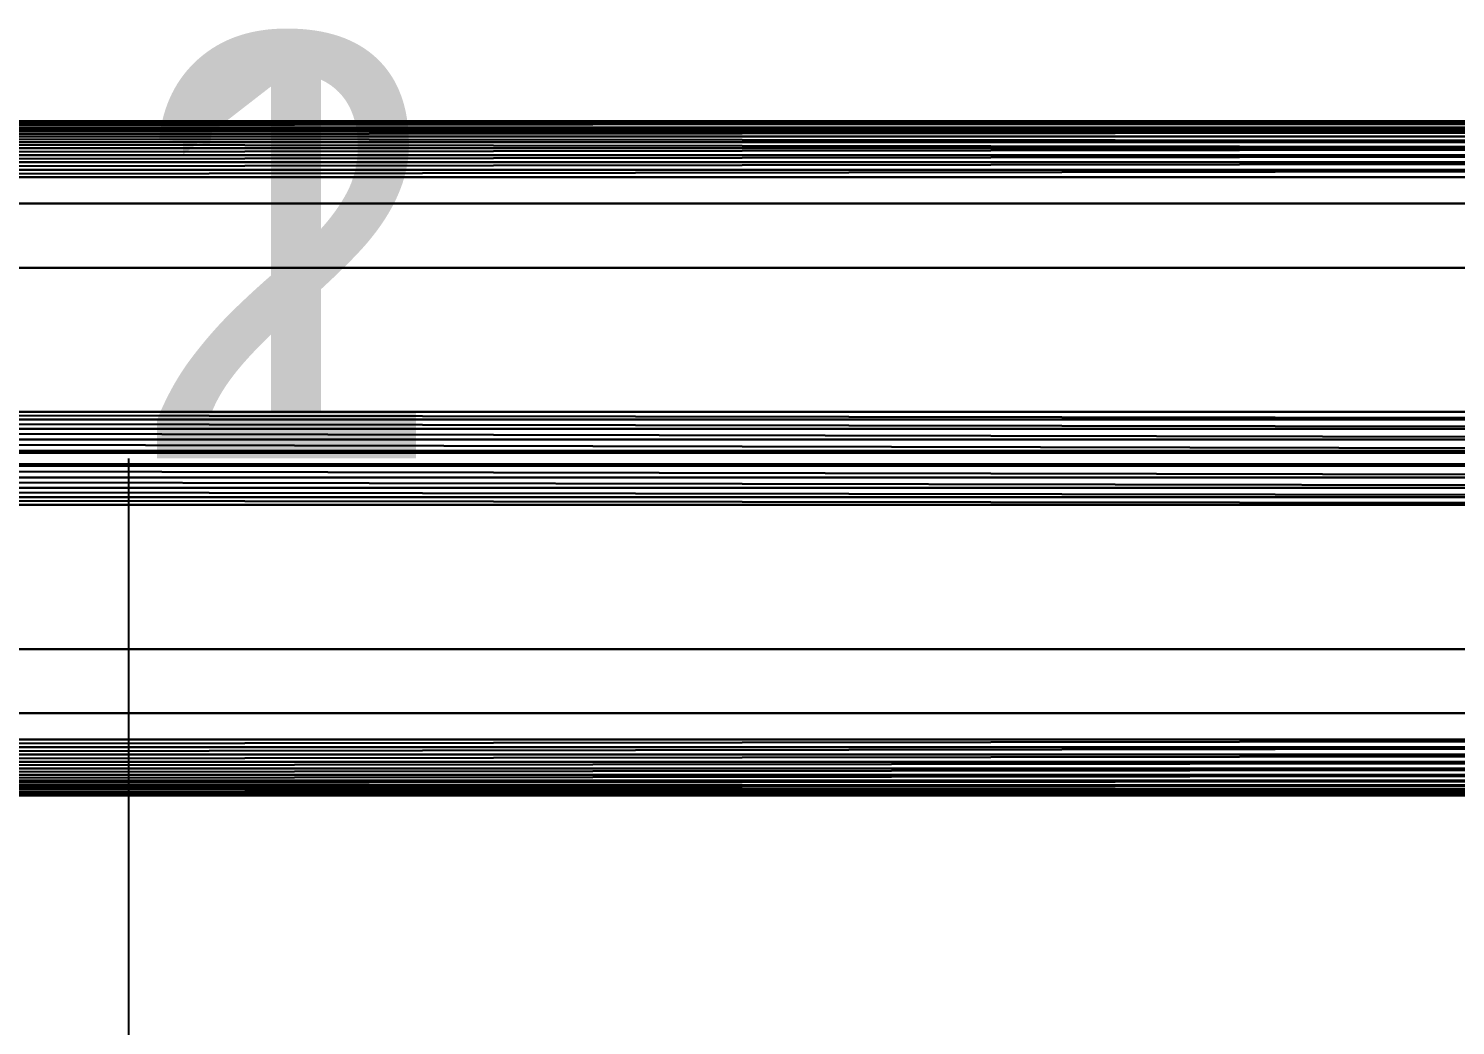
# Model space of a CAD drawing. Extents: x 20.4 to 35.8, y 9 to 15.3.
# Drawn here: x 21.9351 to 22.2719, y 13.8306 to 14.066 of the extents above; entities that cross this region are included whole.
import ezdxf

# ---------------------------------------------------------------- set-up
doc = ezdxf.new("R2010")
doc.units = 0
doc.header["$MEASUREMENT"] = 0
doc.layers.add('DLXLUM', color=7, linetype='Continuous')
doc.layers.add('DLXLUMEX', color=7, linetype='Continuous')

# ---------------------------------------------------------------- blocks, each defined once
blk = doc.blocks.new('*U0')
for p, q in [((-0.63446, 0.07962), (0.63446, 0.07894)), ((0.63446, 0.07962), (-0.63446, 0.07962)), ((-0.63446, 0.07934), (0.63446, 0.07962)), ((-0.63446, 0.07962), (0.63446, 0.07962)), ((0.63446, 0.07962), (-0.63446, 0.07934)), ((0.63446, 0.07894), (-0.63446, 0.07962)), ((0.63446, 0.07934), (-0.63446, 0.07934)), ((-0.63446, 0.07811), (0.63446, 0.07934)), ((-0.63446, 0.07934), (0.63446, 0.07934)), ((0.63446, 0.07934), (-0.63446, 0.07811)), ((0.63446, 0.07734), (-0.63446, 0.07894)), ((-0.63446, 0.07894), (0.63446, 0.07734)), ((0.63446, 0.07894), (-0.63446, 0.07894)), ((-0.63446, 0.07894), (0.63446, 0.07894)), ((0.63446, 0.07811), (-0.63446, 0.07811)), ((-0.63446, 0.07716), (0.63446, 0.07811)), ((-0.63446, 0.07811), (0.63446, 0.07811)), ((0.63446, 0.07811), (-0.63446, 0.07716)), ((0.63446, 0.07734), (-0.63446, 0.07734)), ((-0.63446, 0.07734), (0.63446, 0.07734)), ((0.63446, 0.07716), (-0.63446, 0.07716)), ((-0.63446, 0.07602), (0.63446, 0.07716)), ((-0.63446, 0.07716), (0.63446, 0.07716)), ((0.63446, 0.07716), (-0.63446, 0.07602)), ((0.63446, 0.07602), (-0.63446, 0.07602)), ((0.63446, 0.0747), (-0.63446, 0.07602)), ((-0.63446, 0.07602), (0.63446, 0.07602)), ((-0.63446, 0.07602), (0.63446, 0.0747)), ((0.63446, 0.0747), (-0.63446, 0.0747)), ((0.63446, 0.07322), (-0.63446, 0.0747)), ((-0.63446, 0.0747), (0.63446, 0.0747)), ((-0.63446, 0.0747), (0.63446, 0.07322)), ((0.63446, 0.07322), (-0.63446, 0.07322)), ((-0.63446, 0.07322), (0.63446, 0.07322)), ((0.63446, 0.07322), (-0.63446, 0.07162)), ((-0.63446, 0.07162), (0.63446, 0.07322)), ((0.63446, 0.07162), (-0.63446, 0.07162)), ((-0.63446, 0.06993), (0.63446, 0.07162)), ((-0.63446, 0.07162), (0.63446, 0.07162)), ((0.63446, 0.07162), (-0.63446, 0.06993)), ((0.63446, 0.06993), (-0.63446, 0.06993)), ((-0.63446, 0.06816), (0.63446, 0.06993)), ((-0.63446, 0.06993), (0.63446, 0.06993)), ((0.63446, 0.06993), (-0.63446, 0.06816)), ((0.63446, 0.06816), (-0.63446, 0.06816)), ((-0.63446, 0.06637), (0.63446, 0.06816)), ((-0.63446, 0.06816), (0.63446, 0.06816)), ((0.63446, 0.06816), (-0.63446, 0.06637)), ((0.63446, 0.06637), (-0.63446, 0.06637)), ((-0.63446, 0.06637), (0.63446, 0.06637)), ((-0.61761, 0.06018), (0.61761, 0.06018)), ((0.61761, 0.06018), (-0.61761, 0.06018)), ((0.63446, 0.01097), (-0.63446, 0.01097)), ((-0.63446, 0.01097), (0.63446, 0.00917)), ((0.63446, 0.00917), (-0.63446, 0.01097)), ((-0.63446, 0.01097), (0.63446, 0.01097)), ((-0.63446, 0.00917), (0.63446, 0.00917)), ((0.63446, 0.00697), (-0.63446, 0.00917)), ((0.63446, 0.00917), (-0.63446, 0.00917)), ((-0.63446, 0.00917), (0.63446, 0.00697)), ((-0.63446, 0.00697), (0.63446, 0.00697)), ((0.63446, 0.00447), (-0.63446, 0.00697)), ((0.63446, 0.00697), (-0.63446, 0.00697)), ((-0.63446, 0.00697), (0.63446, 0.00447)), ((-0.63446, 0.00447), (0.63446, 0.00447)), ((0.63446, 0.00177), (-0.63446, 0.00447)), ((0.63446, 0.00447), (-0.63446, 0.00447)), ((-0.63446, 0.00447), (0.63446, 0.00177)), ((0.63446, 0.00177), (-0.63446, 0.00177)), ((-0.63446, 0.00177), (0.63446, 0.00177)), ((-0.61202, 0.00133), (0.61202, 0.00133)), ((0.63446, -0.00177), (-0.63446, -0.00177)), ((-0.63446, -0.00177), (0.63446, -0.00447)), ((0.63446, -0.00447), (-0.63446, -0.00177)), ((-0.63446, -0.00177), (0.63446, -0.00177)), ((0.61202, -0.00133), (-0.61202, -0.00133)), ((-0.63446, -0.00447), (0.63446, -0.00447)), ((0.63446, -0.00697), (-0.63446, -0.00447)), ((0.63446, -0.00447), (-0.63446, -0.00447)), ((-0.63446, -0.00447), (0.63446, -0.00697)), ((-0.63446, -0.00697), (0.63446, -0.00697)), ((0.63446, -0.00917), (-0.63446, -0.00697)), ((0.63446, -0.00697), (-0.63446, -0.00697)), ((-0.63446, -0.00697), (0.63446, -0.00917)), ((-0.63446, -0.00917), (0.63446, -0.00917)), ((0.63446, -0.01097), (-0.63446, -0.00917)), ((0.63446, -0.00917), (-0.63446, -0.00917)), ((-0.63446, -0.00917), (0.63446, -0.01097)), ((0.63446, -0.01097), (-0.63446, -0.01097)), ((-0.63446, -0.01097), (0.63446, -0.01097)), ((0.61761, -0.06018), (-0.61761, -0.06018)), ((-0.61761, -0.06018), (0.61761, -0.06018)), ((-0.63446, -0.06637), (0.63446, -0.06637)), ((0.63446, -0.06637), (-0.63446, -0.06816)), ((-0.63446, -0.06816), (0.63446, -0.06637)), ((0.63446, -0.06637), (-0.63446, -0.06637)), ((0.63446, -0.06816), (-0.63446, -0.06816)), ((-0.63446, -0.06993), (0.63446, -0.06816)), ((-0.63446, -0.06816), (0.63446, -0.06816)), ((0.63446, -0.06816), (-0.63446, -0.06993)), ((0.63446, -0.06993), (-0.63446, -0.06993)), ((-0.63446, -0.07162), (0.63446, -0.06993)), ((-0.63446, -0.06993), (0.63446, -0.06993)), ((0.63446, -0.06993), (-0.63446, -0.07162)), ((0.63446, -0.07162), (-0.63446, -0.07162)), ((-0.63446, -0.07322), (0.63446, -0.07162)), ((-0.63446, -0.07162), (0.63446, -0.07162)), ((0.63446, -0.07162), (-0.63446, -0.07322)), ((0.63446, -0.07322), (-0.63446, -0.07322)), ((-0.63446, -0.0747), (0.63446, -0.07322)), ((-0.63446, -0.07322), (0.63446, -0.07322)), ((0.63446, -0.07322), (-0.63446, -0.0747)), ((0.63446, -0.0747), (-0.63446, -0.0747)), ((-0.63446, -0.07602), (0.63446, -0.0747)), ((-0.63446, -0.0747), (0.63446, -0.0747)), ((0.63446, -0.0747), (-0.63446, -0.07602)), ((0.63446, -0.07602), (-0.63446, -0.07602)), ((-0.63446, -0.07716), (0.63446, -0.07602)), ((-0.63446, -0.07602), (0.63446, -0.07602)), ((0.63446, -0.07602), (-0.63446, -0.07716)), ((0.63446, -0.07716), (-0.63446, -0.07716)), ((-0.63446, -0.07811), (0.63446, -0.07716)), ((-0.63446, -0.07716), (0.63446, -0.07716)), ((0.63446, -0.07716), (-0.63446, -0.07811)), ((-0.63446, -0.07734), (0.63446, -0.07734)), ((-0.63446, -0.07734), (0.63446, -0.07894)), ((0.63446, -0.07734), (-0.63446, -0.07734)), ((0.63446, -0.07894), (-0.63446, -0.07734)), ((0.63446, -0.07811), (-0.63446, -0.07811)), ((-0.63446, -0.07934), (0.63446, -0.07811)), ((-0.63446, -0.07811), (0.63446, -0.07811)), ((0.63446, -0.07811), (-0.63446, -0.07934)), ((-0.63446, -0.07894), (0.63446, -0.07962)), ((0.63446, -0.07894), (-0.63446, -0.07894)), ((-0.63446, -0.07894), (0.63446, -0.07894)), ((0.63446, -0.07962), (-0.63446, -0.07894)), ((0.63446, -0.07934), (-0.63446, -0.07934)), ((-0.63446, -0.07962), (0.63446, -0.07934)), ((-0.63446, -0.07934), (0.63446, -0.07934)), ((0.63446, -0.07934), (-0.63446, -0.07962)), ((0.63446, -0.07962), (-0.63446, -0.07962)), ((-0.63446, -0.07962), (0.63446, -0.07962))]:
    blk.add_line(p, q)
at = {"layer": 'DLXLUMEX', "color": 7}
blk.add_text('2', height=0.1, dxfattribs=at).set_placement((0, 0))
blk = doc.blocks.new('*U4')
for p, q in [((0.5025, 0.045), (-0.5025, 0.045)), ((0.5025, 0.045), (-0.5025, 0.045)), ((-0.5025, 0.045), (0.5025, 0.045)), ((-0.5025, 0.045), (0.5025, 0.045)), ((-0.5025, -0.045), (0.5025, -0.045)), ((-0.5025, -0.045), (0.5025, -0.045)), ((0.5025, -0.045), (-0.5025, -0.045)), ((0.5025, -0.045), (-0.5025, -0.045))]:
    blk.add_line(p, q)
at = {"color": 1}
blk.add_line((0, 0), (0, -0.5), dxfattribs=at)
at = {"layer": 'DLXLUMEX', "color": 7}
blk.add_text('1', height=0.1, dxfattribs=at).set_placement((0, 0))

msp = doc.modelspace()

# ---------------------------------------------------------------- block references
at = {"layer": 'DLXLUM'}
for name in ['*U0', '*U4']:
    msp.add_blockref(name, (21.9587, 13.9645), dxfattribs=at)

doc.saveas('drawing.dxf')
